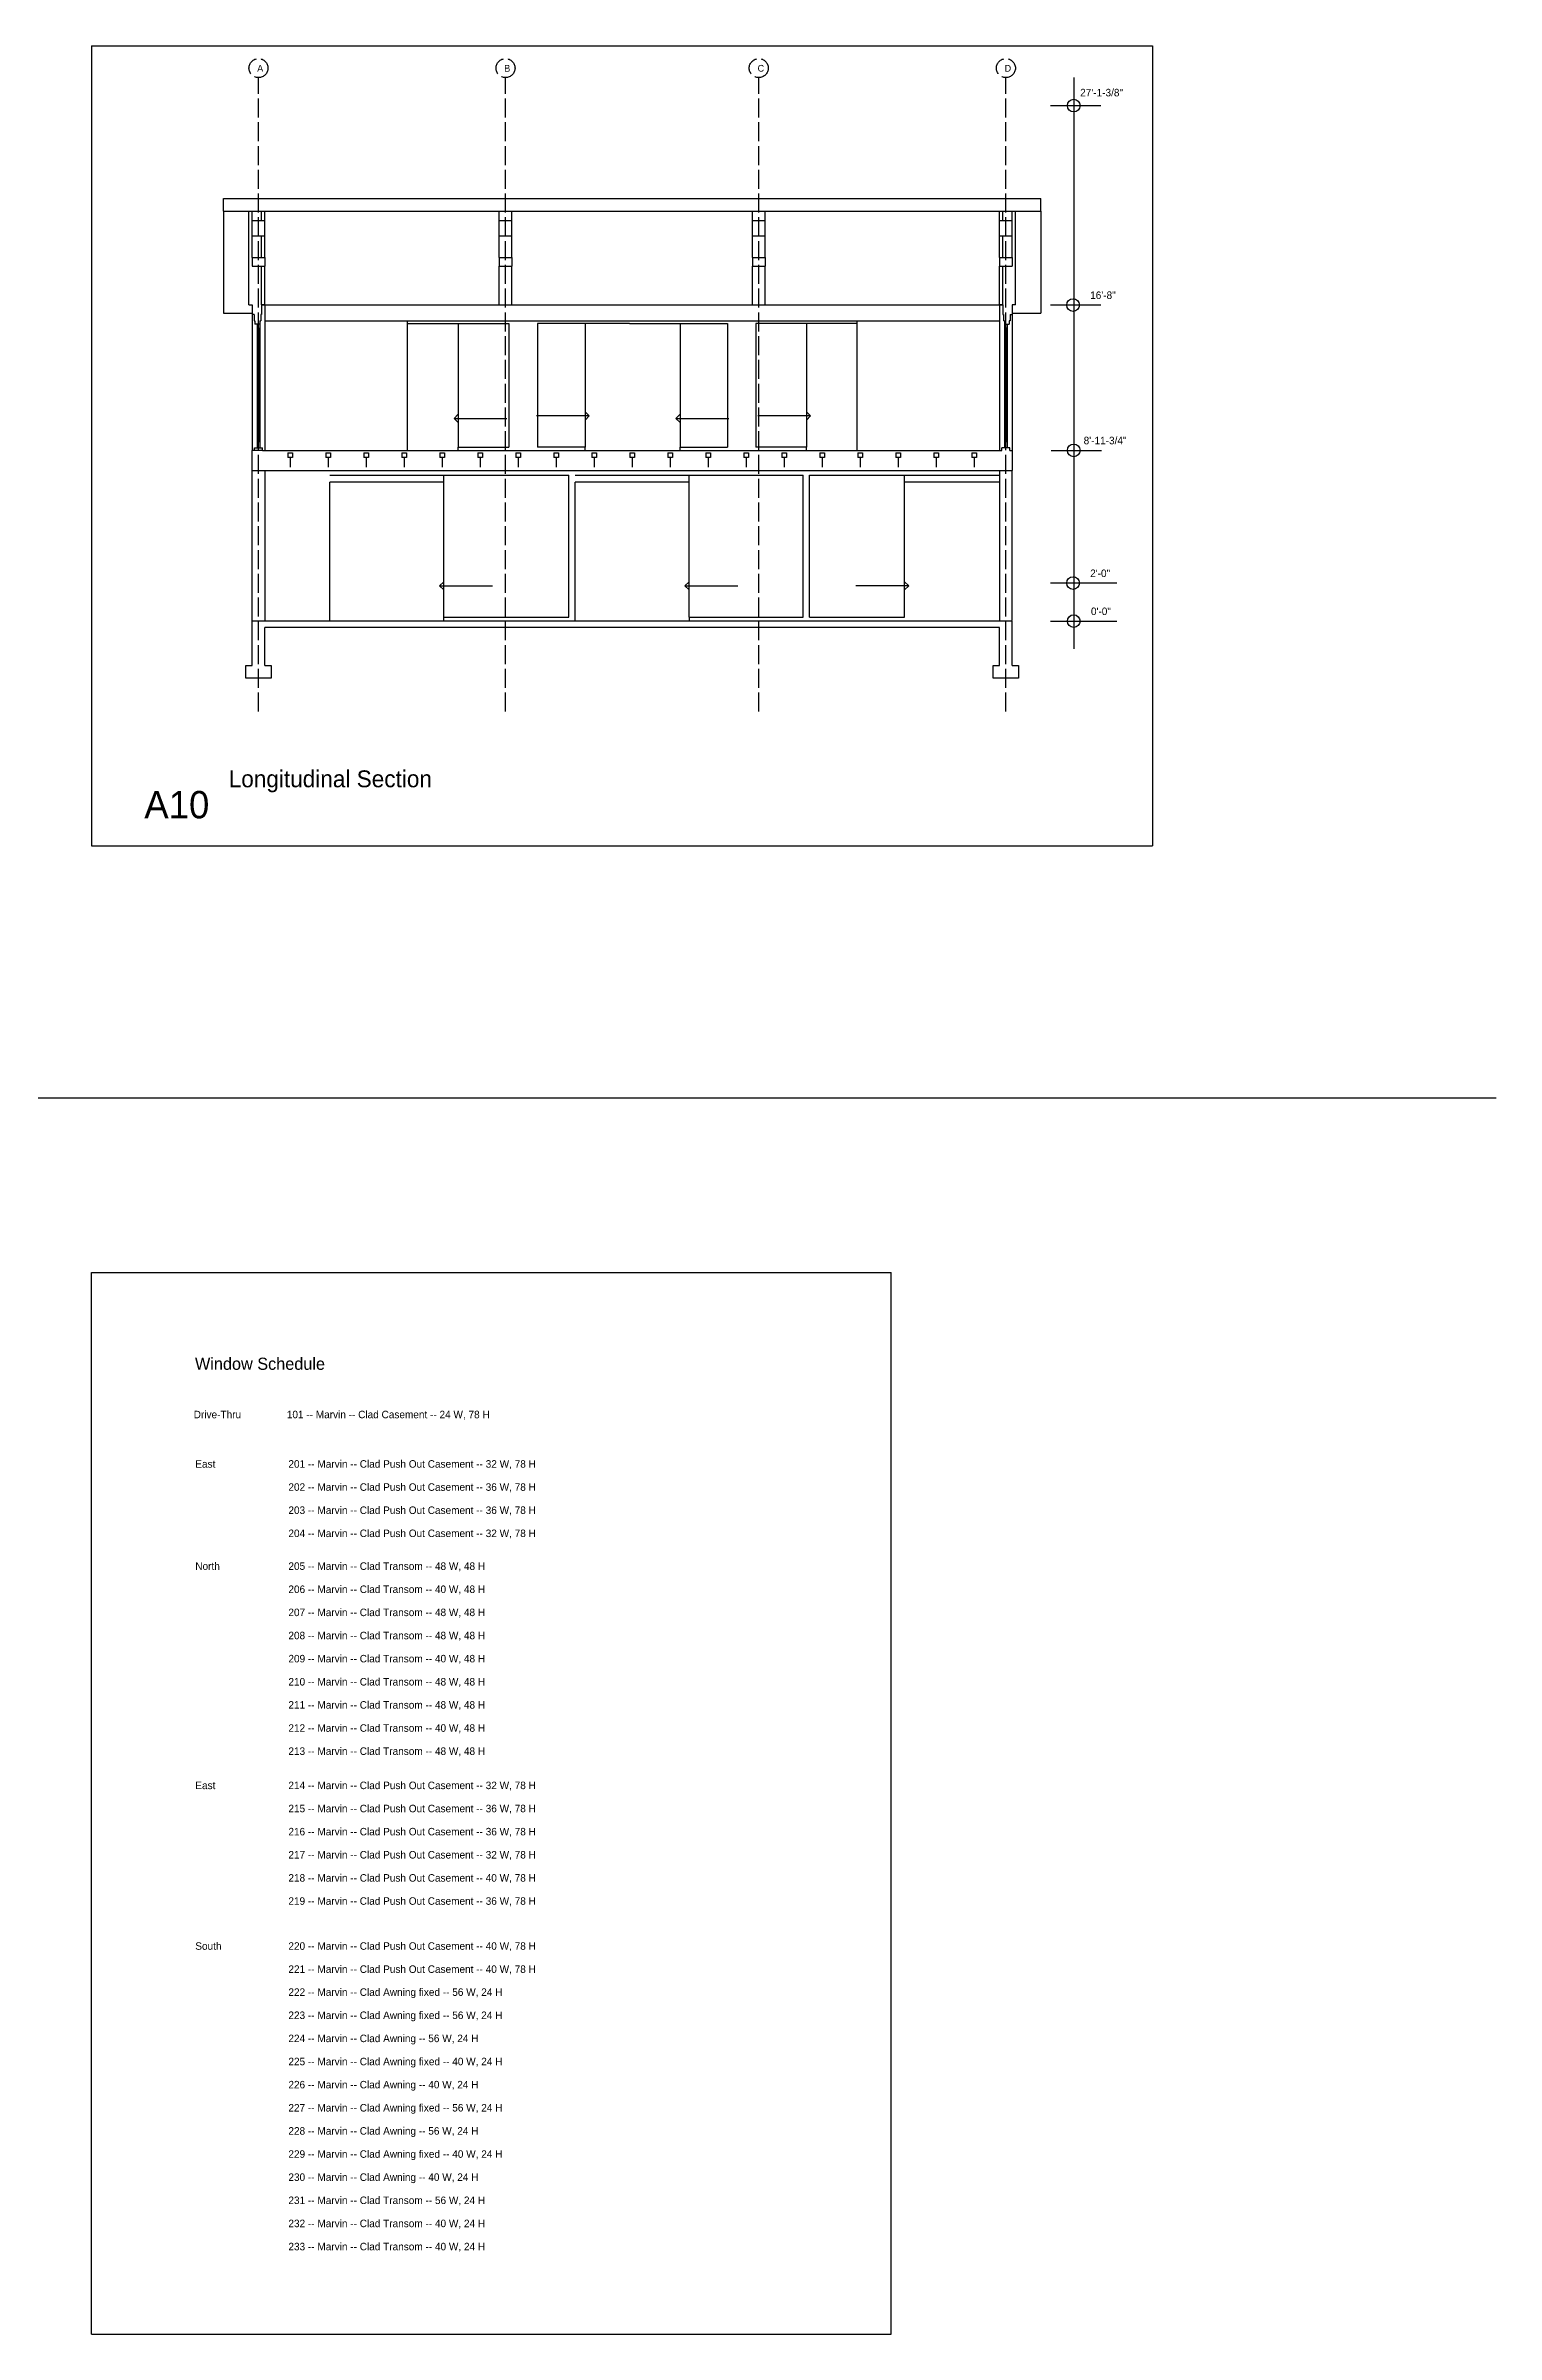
# Model space of a CAD drawing. Header units: inches. Extents: x 1267 to 6358, y -2516 to 3346.
# Drawn here: x 5442 to 6358, y 558 to 2003 of the extents above; entities that cross this region are included whole.
import ezdxf

# ---------------------------------------------------------------- set-up
doc = ezdxf.new("R2010")
doc.units = ezdxf.units.IN
doc.header["$MEASUREMENT"] = 0
doc.linetypes.add('ACAD_ISO02W100', pattern=[15, 12, -3])
for name, color, linetype in [('const', 7, 'Continuous'), ('e1', 7, 'Continuous'), ('e2', 251, 'Continuous'), ('glass', 172, 'Continuous'), ('grid', 252, 'ACAD_ISO02W100'), ('stairs', 140, 'Continuous'), ('walls', 7, 'Continuous')]:
    doc.layers.add(name, color=color, linetype=linetype)

msp = doc.modelspace()

# ---------------------------------------------------------------- linework, layer by layer
for p, q in [((5470.5, 2002.8), (5470.5, 1497.8)), ((5470.5, 2002.8), (6140.6, 2002.8)), ((6140.6, 2002.8), (6140.6, 1497.8)), ((5470.5, 1497.8), (6140.6, 1497.8)), ((5470.5, 558.3), (5470.5, 1228.4)), ((5470.5, 1228.4), (5975.5, 1228.4)), ((5975.5, 558.3), (5975.5, 1228.4)), ((5470.5, 558.3), (5975.5, 558.3))]:
    msp.add_line(p, q)
at = {"layer": 'e1'}
for p, q in [((5670.1, 1827.4), (5734.1, 1827.4)), ((5702.1, 1827.4), (5702.1, 1749.4)), ((5734.1, 1827.4), (5734.1, 1749.4)), ((5810.2, 1827.4), (5752.2, 1827.4)), ((5752.2, 1827.4), (5752.2, 1749.4)), ((5782.2, 1827.4), (5782.2, 1749.4)), ((5810.2, 1827.4), (5872.2, 1827.4)), ((5842.2, 1827.4), (5842.2, 1749.4)), ((5872.2, 1827.4), (5872.2, 1749.4)), ((5954.1, 1827.4), (5890.1, 1827.4)), ((5890.1, 1827.4), (5890.1, 1749.4)), ((5922.1, 1827.4), (5922.1, 1749.4)), ((5702.1, 1749.4), (5734.1, 1749.4)), ((5782.2, 1749.4), (5752.2, 1749.4)), ((5842.2, 1749.4), (5872.2, 1749.4)), ((5922.1, 1749.4), (5890.1, 1749.4)), ((5621, 1731.8), (5772, 1731.8)), ((5693, 1642.1), (5693, 1731.8)), ((5772, 1642.1), (5772, 1731.8)), ((5776, 1731.8), (5848.9, 1731.8)), ((5848, 1731.8), (5920, 1731.8)), ((5848, 1642.1), (5848, 1731.8)), ((5920, 1642.1), (5920, 1731.8)), ((5924, 1731.8), (6044, 1731.8)), ((5924, 1642.1), (5924, 1731.8)), ((5984, 1642.1), (5984, 1731.8)), ((5693, 1642.1), (5772, 1642.1)), ((5848, 1642.1), (5920, 1642.1)), ((5924, 1642.1), (5984, 1642.1)), ((1267.5, 1338.7), (6357.7, 1338.7))]:
    msp.add_line(p, q, dxfattribs=at)
at = {"layer": 'e2'}
for p, q in [((6090.8, 1982.8), (6090.8, 1622.2)), ((6076.1, 1965), (6107.9, 1965)), ((5554, 1898.4), (5554, 1834.1)), ((5572, 1892.4), (5572, 1898.4)), ((5580, 1892.4), (5580, 1898.4)), ((5728, 1892.4), (5728, 1898.4)), ((5736, 1892.4), (5736, 1898.4)), ((5887.9, 1892.4), (5887.9, 1898.4)), ((5895.9, 1892.4), (5895.9, 1898.4)), ((6044, 1892.4), (6044, 1898.4)), ((6052, 1892.4), (6052, 1898.4)), ((6070, 1898.4), (6070, 1834.1)), ((5572, 1869.2), (5572, 1882.9)), ((5580, 1869.2), (5580, 1882.9)), ((5728, 1869.2), (5728, 1882.9)), ((5736, 1869.2), (5736, 1882.9)), ((5887.9, 1869.2), (5887.9, 1882.9)), ((5895.9, 1869.2), (5895.9, 1882.9)), ((6044, 1869.2), (6044, 1882.9)), ((6052, 1869.2), (6052, 1882.9)), ((5580, 1839.2), (5580, 1863.6)), ((5728, 1839.2), (5728, 1863.6)), ((5736, 1839.2), (5736, 1863.6)), ((5887.9, 1839.2), (5887.9, 1863.6)), ((5895.9, 1839.2), (5895.9, 1863.6)), ((6044, 1839.2), (6044, 1863.6)), ((5580, 1839.2), (5578, 1839.2)), ((5578, 1839.2), (6046, 1839.2)), ((5580, 1839.2), (5580, 1747.4)), ((6044, 1839.2), (6044, 1747.4)), ((6046, 1839.2), (6044, 1839.2)), ((6076.1, 1839.2), (6107.9, 1839.2)), ((5554, 1834.1), (5572, 1834.1)), ((5572, 1833.1), (5572, 1747.4)), ((5575.1, 1824.6), (5575.1, 1753.1)), ((5576.8, 1824.6), (5576.8, 1753.1)), ((5580, 1829.1), (6044, 1829.1)), ((5670.1, 1747.4), (5670.1, 1829.1)), ((5954.1, 1747.4), (5954.1, 1829.1)), ((6047.1, 1824.6), (6047.1, 1753.1)), ((6048.8, 1824.6), (6048.8, 1753.1)), ((6052, 1834.1), (6070, 1834.1)), ((6052, 1833.1), (6052, 1747.4)), ((5702.1, 1747.4), (5702.1, 1749.4)), ((5782.2, 1747.4), (5782.2, 1749.4)), ((5842.2, 1747.4), (5842.2, 1749.4)), ((5922.1, 1747.4), (5922.1, 1749.4)), ((5572, 1640.1), (5572, 1734.6)), ((5580, 1734.6), (5580, 1639.6)), ((6044, 1734.6), (6044, 1639.6)), ((6052, 1640.1), (6052, 1734.6)), ((6076.5, 1747.4), (6108.3, 1747.4)), ((5693, 1727.4), (5621, 1727.4)), ((5621, 1639.6), (5621, 1727.4)), ((5847.9, 1727.4), (5775.9, 1727.4)), ((5775.9, 1639.6), (5775.9, 1727.4)), ((5776, 1639.6), (5776, 1727.4)), ((6044, 1727.4), (5983.9, 1727.4)), ((6076.1, 1663.7), (6118.1, 1663.7)), ((5693, 1639.6), (5693, 1642.1)), ((5848, 1642.1), (5848, 1639.6)), ((6076.1, 1639.6), (6118.1, 1639.6))]:
    msp.add_line(p, q, dxfattribs=at)
for centre in [(6090.8, 1965), (6090.4, 1839.1), (6090.8, 1747.4), (6090.4, 1663.6), (6090.8, 1639.6)]:
    msp.add_circle(centre, 4, dxfattribs=at)
at = {"layer": 'glass'}
for p, q in [((5576, 1824.6), (5576, 1753.1)), ((6048, 1824.6), (6048, 1753.1))]:
    msp.add_line(p, q, dxfattribs=at)
at = {"layer": 'grid'}
for p, q in [((5576, 1582.5), (5576, 1982.7)), ((5732, 1582.5), (5732, 1982.7)), ((5891.9, 1582.5), (5891.9, 1982.7)), ((6048, 1582.5), (6048, 1982.7))]:
    msp.add_line(p, q, dxfattribs=at)
for centre in [(5576, 1988.7), (5732, 1988.7), (5891.9, 1988.7), (6048, 1988.7)]:
    msp.add_circle(centre, 6, dxfattribs=at)
at = {"layer": 'stairs'}
for p, q in [((5699.5, 1767.6), (5702.1, 1770.3)), ((5699.5, 1767.6), (5732.8, 1767.6)), ((5699.5, 1767.6), (5702.1, 1765)), ((5784.9, 1769.1), (5751.5, 1769.1)), ((5784.9, 1769.1), (5782.2, 1771.7)), ((5784.9, 1769.1), (5782.2, 1766.5)), ((5839.6, 1767.6), (5842.2, 1770.3)), ((5839.6, 1767.6), (5873, 1767.6)), ((5839.6, 1767.6), (5842.2, 1765)), ((5924.7, 1769.1), (5891.4, 1769.1)), ((5924.7, 1769.1), (5922.1, 1771.7)), ((5924.7, 1769.1), (5922.1, 1766.5)), ((5690.3, 1661.9), (5693, 1664.5)), ((5690.3, 1661.9), (5723.7, 1661.9)), ((5690.3, 1661.9), (5693, 1659.3)), ((5845.3, 1661.9), (5848, 1664.5)), ((5845.3, 1661.9), (5878.7, 1661.9)), ((5845.3, 1661.9), (5848, 1659.3)), ((5986.6, 1661.9), (5953.3, 1661.9)), ((5986.6, 1661.9), (5984, 1664.5)), ((5986.6, 1661.9), (5984, 1659.3))]:
    msp.add_line(p, q, dxfattribs=at)
at = {"layer": 'walls'}
for p, q in [((5554, 1898.4), (5554, 1906.4)), ((5554, 1906.4), (6070, 1906.4)), ((5554, 1898.4), (6070, 1898.4)), ((5570, 1839.2), (5570, 1898.4)), ((5572, 1892.4), (5580, 1892.4)), ((5572, 1882.9), (5572, 1892.4)), ((5578, 1892.4), (5578, 1898.4)), ((5580, 1882.9), (5580, 1892.4)), ((5728, 1892.4), (5736, 1892.4)), ((5728, 1882.9), (5728, 1892.4)), ((5736, 1882.9), (5736, 1892.4)), ((5887.9, 1892.4), (5895.9, 1892.4)), ((5887.9, 1882.9), (5887.9, 1892.4)), ((5895.9, 1882.9), (5895.9, 1892.4)), ((6044, 1892.4), (6052, 1892.4)), ((6044, 1882.9), (6044, 1892.4)), ((6046, 1892.4), (6046, 1898.4)), ((6052, 1882.9), (6052, 1892.4)), ((6054, 1839.2), (6054, 1898.4)), ((6070, 1898.4), (6070, 1906.4)), ((5572, 1882.9), (5580, 1882.9)), ((5578, 1869.2), (5578, 1882.9)), ((5728, 1882.9), (5736, 1882.9)), ((5887.9, 1882.9), (5895.9, 1882.9)), ((6044, 1882.9), (6052, 1882.9)), ((6046, 1869.2), (6046, 1882.9)), ((5572, 1869.2), (5580, 1869.2)), ((5572, 1869.2), (5572, 1863.6)), ((5572, 1863.6), (5580, 1863.6)), ((5578, 1839.2), (5578, 1863.6)), ((5580, 1869.2), (5580, 1863.6)), ((5728, 1869.2), (5736, 1869.2)), ((5728, 1869.2), (5728, 1863.6)), ((5728, 1863.6), (5736, 1863.6)), ((5736, 1869.2), (5736, 1863.6)), ((5887.9, 1869.2), (5895.9, 1869.2)), ((5887.9, 1869.2), (5887.9, 1863.6)), ((5887.9, 1863.6), (5895.9, 1863.6)), ((5895.9, 1869.2), (5895.9, 1863.6)), ((6044, 1869.2), (6052, 1869.2)), ((6044, 1869.2), (6044, 1863.6)), ((6044, 1863.6), (6052, 1863.6)), ((6046, 1839.2), (6046, 1863.6)), ((6052, 1869.2), (6052, 1863.6)), ((5570, 1839.2), (5572, 1839.2)), ((5572, 1839.2), (5572, 1833.1)), ((5578, 1839.2), (5578, 1833.1)), ((6046, 1839.2), (6046, 1833.1)), ((6052, 1839.2), (6052, 1833.1)), ((6054, 1839.2), (6052, 1839.2)), ((5573.2, 1833.1), (5572, 1833.1)), ((5573.2, 1833.1), (5573.2, 1829.1)), ((5573.2, 1829.1), (5573.8, 1829.1)), ((5573.8, 1829.1), (5573.8, 1827.1)), ((5576.8, 1827.1), (5573.8, 1827.1)), ((5575.1, 1827.1), (5575.1, 1824.6)), ((5575.1, 1824.6), (5576.8, 1824.6)), ((5576.8, 1829.1), (5577.5, 1829.1)), ((5576.8, 1829.1), (5576.8, 1827.1)), ((5576.8, 1827.1), (5576.8, 1824.6)), ((5577.5, 1833.1), (5577.5, 1829.1)), ((5578, 1833.1), (5577.5, 1833.1)), ((6046, 1833.1), (6046.5, 1833.1)), ((6046.5, 1833.1), (6046.5, 1829.1)), ((6047.1, 1829.1), (6046.5, 1829.1)), ((6047.1, 1829.1), (6047.1, 1827.1)), ((6047.1, 1827.1), (6050.1, 1827.1)), ((6047.1, 1827.1), (6047.1, 1824.6)), ((6048.8, 1824.6), (6047.1, 1824.6)), ((6048.8, 1827.1), (6048.8, 1824.6)), ((6050.1, 1829.1), (6050.1, 1827.1)), ((6050.7, 1829.1), (6050.1, 1829.1)), ((6050.7, 1833.1), (6050.7, 1829.1)), ((6050.7, 1833.1), (6052, 1833.1)), ((5573.5, 1747.4), (5573.5, 1749.1)), ((5573.5, 1749.1), (5578.5, 1749.1)), ((5575.1, 1753.1), (5575.1, 1749.1)), ((5576.8, 1753.1), (5575.1, 1753.1)), ((5575.1, 1753.1), (5576.8, 1753.1)), ((5576.8, 1753.1), (5576.8, 1749.1)), ((5578.5, 1747.4), (5578.5, 1749.1)), ((6045.5, 1747.4), (6045.5, 1749.1)), ((6050.5, 1749.1), (6045.5, 1749.1)), ((6048.8, 1753.1), (6047.1, 1753.1)), ((6047.1, 1753.1), (6048.8, 1753.1)), ((6047.1, 1753.1), (6047.1, 1749.1)), ((6048.8, 1753.1), (6048.8, 1749.1)), ((6050.5, 1747.4), (6050.5, 1749.1)), ((5578.5, 1747.4), (5572, 1747.4)), ((5572, 1734.6), (5572, 1747.4)), ((5572, 1734.6), (6052, 1734.6)), ((5578.5, 1747.4), (6045.5, 1747.4)), ((5594.5, 1745.9), (5597.5, 1745.9)), ((5594.5, 1745.9), (5594.5, 1742.9)), ((5597.5, 1742.9), (5594.5, 1742.9)), ((5596, 1742.9), (5596, 1736.8)), ((5597.5, 1745.9), (5597.5, 1742.9)), ((5618.5, 1745.9), (5618.5, 1742.9)), ((5618.5, 1745.9), (5621.5, 1745.9)), ((5621.5, 1742.9), (5618.5, 1742.9)), ((5620, 1742.9), (5620, 1736.8)), ((5621.5, 1745.9), (5621.5, 1742.9)), ((5642.5, 1745.9), (5642.5, 1742.9)), ((5642.5, 1745.9), (5645.5, 1745.9)), ((5645.5, 1742.9), (5642.5, 1742.9)), ((5644, 1742.9), (5644, 1736.8)), ((5645.5, 1745.9), (5645.5, 1742.9)), ((5666.5, 1745.9), (5666.5, 1742.9)), ((5666.5, 1745.9), (5669.5, 1745.9)), ((5669.5, 1742.9), (5666.5, 1742.9)), ((5668, 1742.9), (5668, 1736.8)), ((5669.5, 1745.9), (5669.5, 1742.9)), ((5690.5, 1745.9), (5690.5, 1742.9)), ((5690.5, 1745.9), (5693.5, 1745.9)), ((5693.5, 1742.9), (5690.5, 1742.9)), ((5692, 1742.9), (5692, 1736.8)), ((5693.5, 1745.9), (5693.5, 1742.9)), ((5714.5, 1745.9), (5714.5, 1742.9)), ((5714.5, 1745.9), (5717.5, 1745.9)), ((5717.5, 1742.9), (5714.5, 1742.9)), ((5716, 1742.9), (5716, 1736.8)), ((5717.5, 1745.9), (5717.5, 1742.9)), ((5738.5, 1745.9), (5738.5, 1742.9)), ((5738.5, 1745.9), (5741.5, 1745.9)), ((5741.5, 1742.9), (5738.5, 1742.9)), ((5740, 1742.9), (5740, 1736.8)), ((5741.5, 1745.9), (5741.5, 1742.9)), ((5762.5, 1745.9), (5762.5, 1742.9)), ((5762.5, 1745.9), (5765.5, 1745.9)), ((5765.5, 1742.9), (5762.5, 1742.9)), ((5764, 1742.9), (5764, 1736.8)), ((5765.5, 1745.9), (5765.5, 1742.9)), ((5786.5, 1745.9), (5786.5, 1742.9)), ((5786.5, 1745.9), (5789.5, 1745.9)), ((5789.5, 1742.9), (5786.5, 1742.9)), ((5788, 1742.9), (5788, 1736.8)), ((5789.5, 1745.9), (5789.5, 1742.9)), ((5810.5, 1745.9), (5810.5, 1742.9)), ((5810.5, 1745.9), (5813.5, 1745.9)), ((5813.5, 1742.9), (5810.5, 1742.9)), ((5812, 1742.9), (5812, 1736.8)), ((5813.5, 1745.9), (5813.5, 1742.9)), ((5834.5, 1745.9), (5834.5, 1742.9)), ((5834.5, 1745.9), (5837.5, 1745.9)), ((5837.5, 1742.9), (5834.5, 1742.9)), ((5836, 1742.9), (5836, 1736.8)), ((5837.5, 1745.9), (5837.5, 1742.9)), ((5858.5, 1745.9), (5858.5, 1742.9)), ((5858.5, 1745.9), (5861.5, 1745.9)), ((5861.5, 1742.9), (5858.5, 1742.9)), ((5860, 1742.9), (5860, 1736.8)), ((5861.5, 1745.9), (5861.5, 1742.9)), ((5882.5, 1745.9), (5882.5, 1742.9)), ((5882.5, 1745.9), (5885.5, 1745.9)), ((5885.5, 1742.9), (5882.5, 1742.9)), ((5884, 1742.9), (5884, 1736.8)), ((5885.5, 1745.9), (5885.5, 1742.9)), ((5906.5, 1745.9), (5906.5, 1742.9)), ((5906.5, 1745.9), (5909.5, 1745.9)), ((5909.5, 1742.9), (5906.5, 1742.9)), ((5908, 1742.9), (5908, 1736.8)), ((5909.5, 1745.9), (5909.5, 1742.9)), ((5930.5, 1745.9), (5930.5, 1742.9)), ((5930.5, 1745.9), (5933.5, 1745.9)), ((5933.5, 1742.9), (5930.5, 1742.9)), ((5932, 1742.9), (5932, 1736.8)), ((5933.5, 1745.9), (5933.5, 1742.9)), ((5954.5, 1745.9), (5954.5, 1742.9)), ((5954.5, 1745.9), (5957.5, 1745.9)), ((5957.5, 1742.9), (5954.5, 1742.9)), ((5956, 1742.9), (5956, 1736.8)), ((5957.5, 1745.9), (5957.5, 1742.9)), ((5978.5, 1745.9), (5981.5, 1745.9)), ((5978.5, 1745.9), (5978.5, 1742.9)), ((5981.5, 1742.9), (5978.5, 1742.9)), ((5980, 1742.9), (5980, 1736.8)), ((5981.5, 1745.9), (5981.5, 1742.9)), ((6002.5, 1745.9), (6002.5, 1742.9)), ((6002.5, 1745.9), (6005.5, 1745.9)), ((6005.5, 1742.9), (6002.5, 1742.9)), ((6004, 1742.9), (6004, 1736.8)), ((6005.5, 1745.9), (6005.5, 1742.9)), ((6026.5, 1745.9), (6026.5, 1742.9)), ((6026.5, 1745.9), (6029.5, 1745.9)), ((6029.5, 1742.9), (6026.5, 1742.9)), ((6028, 1742.9), (6028, 1736.8)), ((6029.5, 1745.9), (6029.5, 1742.9)), ((6050.5, 1747.4), (6052, 1747.4)), ((6052, 1747.4), (6052, 1734.6)), ((5572, 1611.6), (5572, 1640.1)), ((6052, 1639.6), (5572, 1639.6)), ((6044, 1635.6), (5580, 1635.6)), ((5580, 1611.6), (5580, 1635.6)), ((6044, 1611.6), (6044, 1635.6)), ((6052, 1611.6), (6052, 1639.6)), ((5568, 1603.6), (5568, 1611.6)), ((5568, 1611.6), (5572, 1611.6)), ((5584, 1603.6), (5568, 1603.6)), ((5580, 1611.6), (5584, 1611.6)), ((5584, 1611.6), (5584, 1603.6)), ((6040, 1603.6), (6040, 1611.6)), ((6040, 1611.6), (6044, 1611.6)), ((6056, 1603.6), (6040, 1603.6)), ((6052, 1611.6), (6056, 1611.6)), ((6056, 1611.6), (6056, 1603.6))]:
    msp.add_line(p, q, dxfattribs=at)

# ---------------------------------------------------------------- texts
at = {"layer": 'const', "attachment_point": 1}
for s, insert, char_height, width in [('A', (5575.2, 1990.7), 4.26, 1625.197), ('B', (5731.2, 1990.7), 4.26, 1625.197), ('C', (5891.2, 1990.7), 4.26, 1625.197), ('D', (6047.2, 1990.7), 4.26, 1625.197), ('27\'-1-3/8"', (6094.9, 1975.6), 4.74, 1805.775), ('16\'-8"', (6101.2, 1847.7), 4.74, 1805.775), ('8\'-11-3/4"', (6097.1, 1756), 4.74, 1805.775), ('2\'-0"', (6101.2, 1672.2), 4.74, 1805.775), ('0\'-0"', (6101.7, 1648.2), 4.74, 1805.775), ('Longitudinal Section', (5557.2, 1545.4), 10.656, 4062.993), ('A10', (5503.9, 1532.4), 17.26, 6582.049), ('Window Schedule', (5535.9, 1174.7), 7.672, 2925.355), ('Drive-Thru', (5535.1, 1141.2), 4.74, 1805.775), ('101 -- Marvin -- Clad Casement -- 24 W, 78 H', (5593.9, 1141.2), 4.736, 1805.775), ('East', (5536.1, 1110), 4.74, 1805.775), ('201 -- Marvin -- Clad Push Out Casement -- 32 W, 78 H', (5594.9, 1110), 4.736, 1805.775), ('202 -- Marvin -- Clad Push Out Casement -- 36 W, 78 H', (5594.9, 1095.4), 4.736, 1805.775), ('203 -- Marvin -- Clad Push Out Casement -- 36 W, 78 H', (5594.9, 1080.8), 4.736, 1805.775), ('204 -- Marvin -- Clad Push Out Casement -- 32 W, 78 H', (5594.9, 1066.2), 4.736, 1805.775), ('North', (5536.1, 1045.5), 4.74, 1805.775), ('205 -- Marvin -- Clad Transom -- 48 W, 48 H', (5594.9, 1045.5), 4.736, 1805.775), ('206 -- Marvin -- Clad Transom -- 40 W, 48 H', (5594.9, 1030.9), 4.736, 1805.775), ('207 -- Marvin -- Clad Transom -- 48 W, 48 H', (5594.9, 1016.3), 4.736, 1805.775), ('208 -- Marvin -- Clad Transom -- 48 W, 48 H', (5594.9, 1001.7), 4.736, 1805.775), ('209 -- Marvin -- Clad Transom -- 40 W, 48 H', (5594.9, 987.1), 4.736, 1805.775), ('210 -- Marvin -- Clad Transom -- 48 W, 48 H', (5594.9, 972.5), 4.736, 1805.775), ('211 -- Marvin -- Clad Transom -- 48 W, 48 H', (5594.9, 957.9), 4.736, 1805.775), ('212 -- Marvin -- Clad Transom -- 40 W, 48 H', (5594.9, 943.3), 4.736, 1805.775), ('213 -- Marvin -- Clad Transom -- 48 W, 48 H', (5594.9, 928.7), 4.736, 1805.775), ('East', (5536.1, 907.1), 4.74, 1805.775), ('214 -- Marvin -- Clad Push Out Casement -- 32 W, 78 H', (5594.9, 907.1), 4.736, 1805.775), ('215 -- Marvin -- Clad Push Out Casement -- 36 W, 78 H', (5594.9, 892.5), 4.736, 1805.775), ('216 -- Marvin -- Clad Push Out Casement -- 36 W, 78 H', (5594.9, 877.9), 4.736, 1805.775), ('217 -- Marvin -- Clad Push Out Casement -- 32 W, 78 H', (5594.9, 863.3), 4.736, 1805.775), ('218 -- Marvin -- Clad Push Out Casement -- 40 W, 78 H', (5594.9, 848.7), 4.736, 1805.775), ('219 -- Marvin -- Clad Push Out Casement -- 36 W, 78 H', (5594.9, 834.1), 4.736, 1805.775), ('South', (5536.1, 805.7), 4.74, 1805.775), ('220 -- Marvin -- Clad Push Out Casement -- 40 W, 78 H', (5594.9, 805.7), 4.736, 1805.775), ('221 -- Marvin -- Clad Push Out Casement -- 40 W, 78 H', (5594.9, 791.1), 4.736, 1805.775), ('222 -- Marvin -- Clad Awning fixed -- 56 W, 24 H', (5594.9, 776.6), 4.736, 1805.775), ('223 -- Marvin -- Clad Awning fixed -- 56 W, 24 H', (5594.9, 762), 4.736, 1805.775), ('224 -- Marvin -- Clad Awning -- 56 W, 24 H', (5594.9, 747.4), 4.736, 1805.775), ('225 -- Marvin -- Clad Awning fixed -- 40 W, 24 H', (5594.9, 732.8), 4.736, 1805.775), ('226 -- Marvin -- Clad Awning -- 40 W, 24 H', (5594.9, 718.2), 4.736, 1805.775), ('227 -- Marvin -- Clad Awning fixed -- 56 W, 24 H', (5594.9, 703.6), 4.736, 1805.775), ('228 -- Marvin -- Clad Awning -- 56 W, 24 H', (5594.9, 689), 4.736, 1805.775), ('229 -- Marvin -- Clad Awning fixed -- 40 W, 24 H', (5594.9, 674.4), 4.736, 1805.775), ('230 -- Marvin -- Clad Awning -- 40 W, 24 H', (5594.9, 659.8), 4.736, 1805.775), ('231 -- Marvin -- Clad Transom -- 56 W, 24 H', (5594.9, 645.2), 4.736, 1805.775), ('232 -- Marvin -- Clad Transom -- 40 W, 24 H', (5594.9, 630.6), 4.736, 1805.775), ('233 -- Marvin -- Clad Transom -- 40 W, 24 H', (5594.9, 616), 4.736, 1805.775)]:
    msp.add_mtext(s, dxfattribs=dict(at, insert=insert, char_height=char_height, width=width))

doc.saveas('drawing.dxf')
